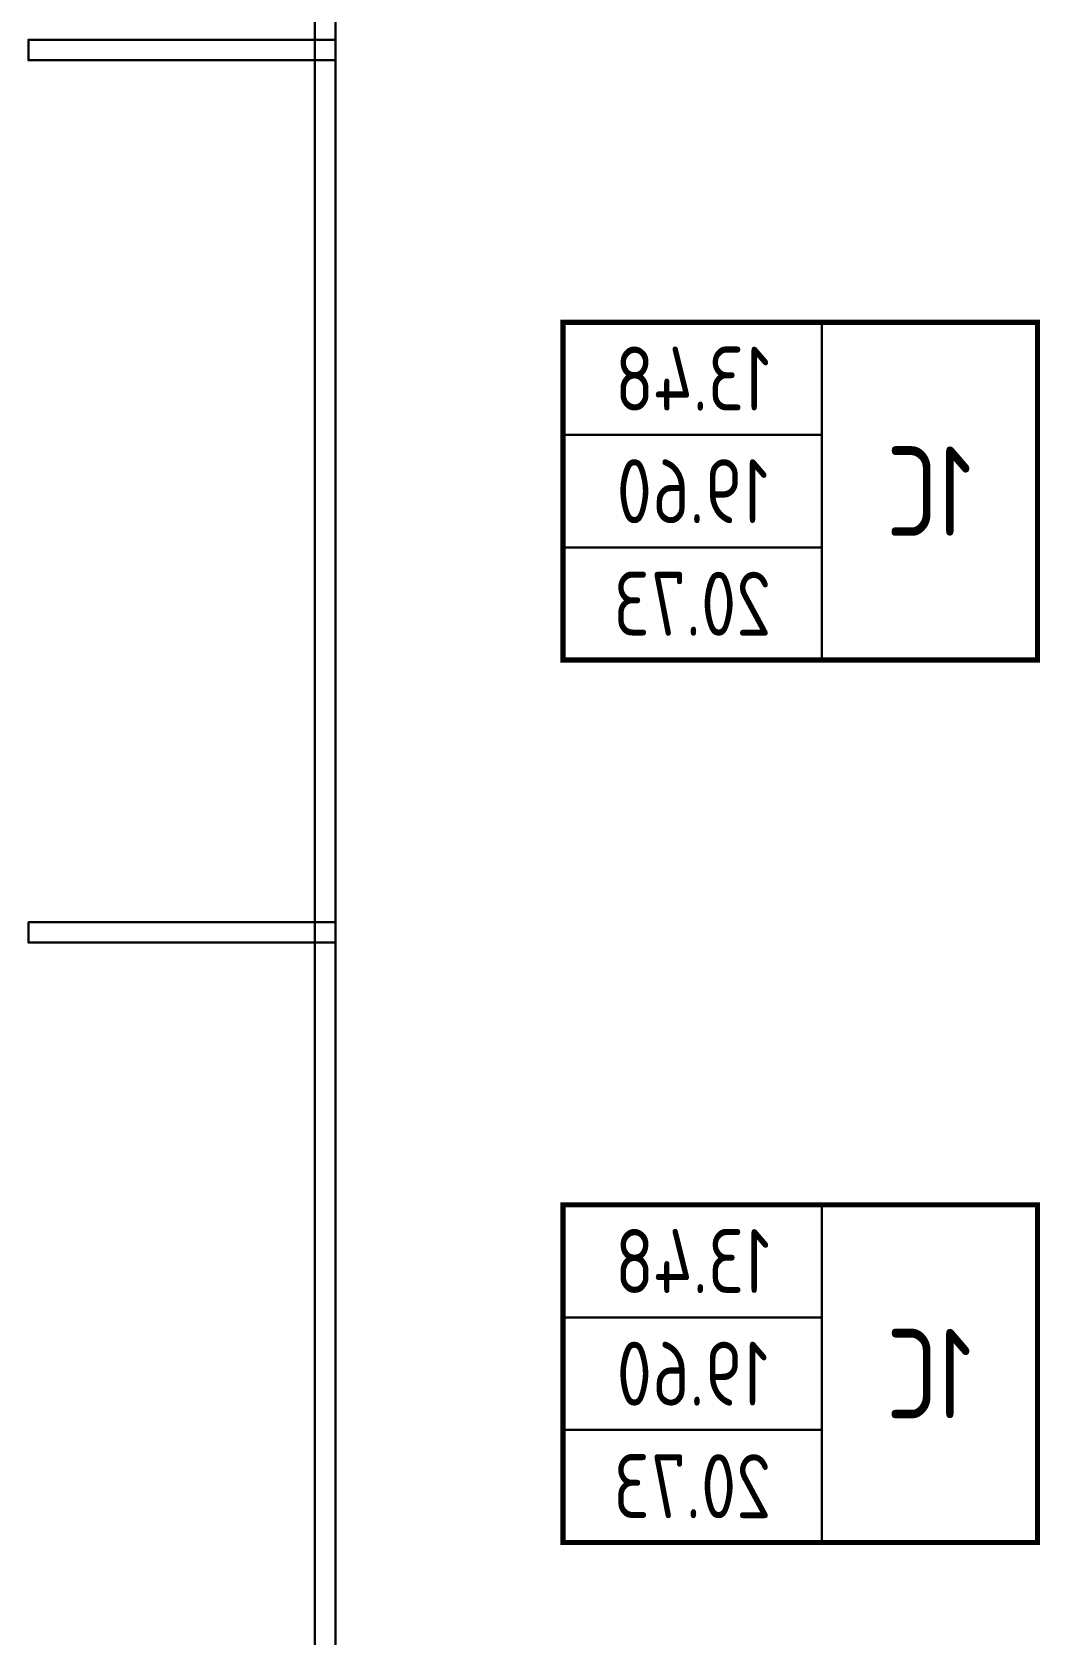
# Model space of a CAD drawing. Header units: millimetres. Extents: x 0 to 145404, y 0 to 194550.
# Drawn here: x 90890 to 94830, y 81850 to 88116 of the extents above; entities that cross this region are included whole.
import ezdxf
from ezdxf.enums import TextEntityAlignment as Align

# ---------------------------------------------------------------- set-up
doc = ezdxf.new("R2010")
doc.units = ezdxf.units.MM
doc.layers.add('АР - Перегородки 80', color=32, linetype='Continuous', lineweight=30)
doc.styles.add('ГОСТ 2.304', font='CS_Gost2304.shx')

# ---------------------------------------------------------------- blocks, each defined once
blk = doc.blocks.new('Квартира 1С 3450 тип 9-1')
at = {"ltscale": 75, "const_width": 20}
blk.add_lwpolyline([(-11094.4, 2485), (-9240, 2485), (-9240, 1165), (-11094.4, 1165)], close=True, dxfattribs=at)
at = {"ltscale": 75, "const_width": 8.8, "elevation": 227.2}
for points in [[(-10252, 2485), (-10252, 1165)], [(-9240, 2045), (-10252, 2045)], [(-9240, 1605), (-10252, 1605)]]:
    blk.add_lwpolyline(points, dxfattribs=at)
at = {"layer": 'АР - Перегородки 80'}
for points in [[(-8350, 3510), (-8350, 3590), (-7150, 3590), (-7150, 3510)], [(-8270, 60), (-8270, 3590), (-8350, 3590), (-8350, 60)], [(-8350, 60), (-8350, 140), (-7150, 140), (-7150, 60)]]:
    blk.add_lwpolyline(points, close=True, dxfattribs=at)
at = {"ltscale": 75, "style": 'ГОСТ 2.304'}
for s, height, p in [('13.48', 250, (-9746, 2265)), ('1С', 350, (-10673.2, 1825)), ('19.60', 250, (-9746, 1825)), ('20.73', 250, (-9746, 1385))]:
    blk.add_text(s, height=height, dxfattribs=at).set_placement(p, align=Align.MIDDLE_CENTER)
blk = doc.blocks.new('Квартира 1С 3450 тип 9')
at = {"ltscale": 75, "const_width": 20}
blk.add_lwpolyline([(-11094.4, 2485), (-9240, 2485), (-9240, 1165), (-11094.4, 1165)], close=True, dxfattribs=at)
at = {"ltscale": 75, "const_width": 8.8, "elevation": 227.2}
for points in [[(-10252, 2485), (-10252, 1165)], [(-9240, 2045), (-10252, 2045)], [(-9240, 1605), (-10252, 1605)]]:
    blk.add_lwpolyline(points, dxfattribs=at)
at = {"layer": 'АР - Перегородки 80'}
for points in [[(-8350, 3590), (-8350, 3510), (-7150, 3510), (-7150, 3590)], [(-8270, 3590), (-8270, 60), (-8350, 60), (-8350, 3590)], [(-8350, 140), (-8350, 60), (-7150, 60), (-7150, 140)]]:
    blk.add_lwpolyline(points, close=True, dxfattribs=at)
at = {"ltscale": 75, "style": 'ГОСТ 2.304'}
for s, height, p in [('13.48', 250, (-9746, 2265)), ('1С', 350, (-10673.2, 1825)), ('19.60', 250, (-9746, 1825)), ('20.73', 250, (-9746, 1385))]:
    blk.add_text(s, height=height, dxfattribs=at).set_placement(p, align=Align.MIDDLE_CENTER)
blk = doc.blocks.new('V_Section_3')
for name, p in [('Квартира 1С 3450 тип 9-1', (7150, -15400)), ('Квартира 1С 3450 тип 9', (7150, -18850)), ('Квартира 1С 3450 тип 9-1', (7150, -22300))]:
    blk.add_blockref(name, p)

msp = doc.modelspace()

# ---------------------------------------------------------------- block references
at = {"xscale": -1}
msp.add_blockref('V_Section_3', (90875.5, 103346.1, 0), dxfattribs=at)

doc.saveas('drawing.dxf')
